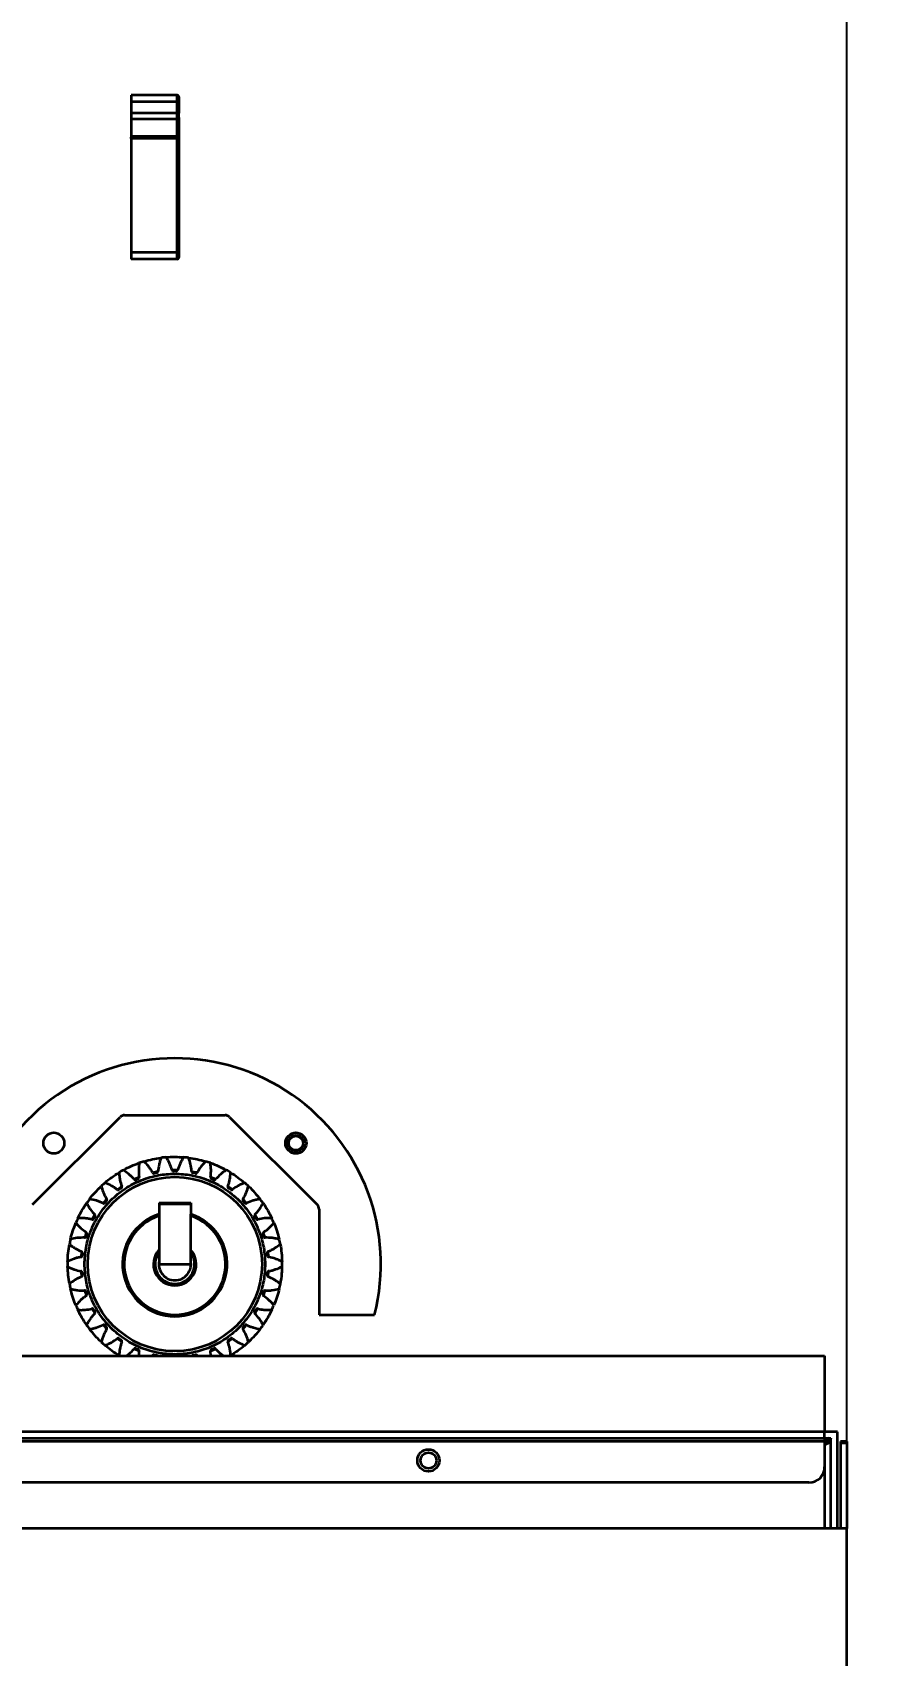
# Model space of a CAD drawing. Header units: millimetres. Extents: x 0 to 420, y 0 to 297.
# Drawn here: x 318.75 to 321.44, y 164.52 to 169.64 of the extents above; entities that cross this region are included whole.
import ezdxf

# ---------------------------------------------------------------- set-up
doc = ezdxf.new("R2010")
doc.units = ezdxf.units.MM
doc.layers.add('尺寸线层', color=150, linetype='Continuous')
doc.styles.add('SLDTEXTSTYLE2', font='TXT', dxfattribs={"width": 0.7})
doc.dimstyles.new('SLDDIMSTYLE0', dxfattribs={"dimtxt": 3.5, "dimasz": 3.302, "dimexe": 0, "dimexo": 0.0625, "dimgap": 0.875, "dimtad": 1, "dimdec": 1, "dimlfac": 100, "dimrnd": 1e-09, "dimzin": 12, "dimdsep": 46, "dimtxsty": 'SLDTEXTSTYLE2', "dimsah": 1, "dimcen": 0.09, "dimadec": 0, "dimazin": 3, "dimtfac": 1, "dimtdec": 3, "dimtofl": 0, "dimtmove": 0, "dimatfit": 3, "dimfxl": 0, "dimfrac": 2, "dimtolj": 1, "dimtzin": 12, "dimarcsym": 0})

# ---------------------------------------------------------------- blocks, each defined once
blk = doc.blocks.new('_D')
at = {"layer": '尺寸线层'}
for p, q in [((291.9431, 202.6412), (364.6876, 202.6412)), ((363.6876, 202.6412), (363.6876, 128.5802)), ((326.1167, 128.5802), (364.6876, 128.5802))]:
    blk.add_line(p, q, dxfattribs=at)
for points in [[(363.6876, 202.6412), (363.1796, 199.3392), (364.1956, 199.3392)], [(363.6876, 128.5802), (364.1956, 131.8822), (363.1796, 131.8822)]]:
    blk.add_solid(points, dxfattribs=at)
at = {"layer": '尺寸线层', "insert": (359.1758, 158.5376), "char_height": 3.5, "attachment_point": 1, "rotation": 90, "style": 'SLDTEXTSTYLE2'}
blk.add_mtext('7406.11', dxfattribs=at)
blk = doc.blocks.new('_D_6')
at = {"layer": '尺寸线层'}
for p, q in [((91.2154, 164.9172), (91.2154, 234.1922)), ((321.3154, 165.1871), (321.3154, 234.1922)), ((321.3154, 233.1922), (91.2154, 233.1922))]:
    blk.add_line(p, q, dxfattribs=at)
for points in [[(91.2154, 233.1922), (94.5174, 232.6842), (94.5174, 233.7002)], [(321.3154, 233.1922), (318.0134, 233.7002), (318.0134, 232.6842)]]:
    blk.add_solid(points, dxfattribs=at)
at = {"layer": '尺寸线层', "insert": (205.1726, 237.704), "char_height": 3.5, "attachment_point": 1, "style": 'SLDTEXTSTYLE2'}
blk.add_mtext('23010', dxfattribs=at)
blk = doc.blocks.new('_D_7')
at = {"layer": '尺寸线层'}
for p, q in [((70.597, 160.4022), (70.597, 246.1922)), ((332.8156, 175.1167), (332.8156, 246.1922)), ((332.8156, 245.1922), (70.597, 245.1922))]:
    blk.add_line(p, q, dxfattribs=at)
for points in [[(70.597, 245.1922), (73.899, 244.6842), (73.899, 245.7002)], [(332.8156, 245.1922), (329.5136, 245.7002), (329.5136, 244.6842)]]:
    blk.add_solid(points, dxfattribs=at)
at = {"layer": '尺寸线层', "insert": (202.8758, 249.704), "char_height": 3.5, "attachment_point": 1, "style": 'SLDTEXTSTYLE2'}
blk.add_mtext('26221.85', dxfattribs=at)

msp = doc.modelspace()

# ---------------------------------------------------------------- linework, layer by layer
at = {"color": 7, "linetype": 'Continuous', "lineweight": 35}
for p, q in [((319.0579, 169.4422), (319.0579, 169.4212)), ((319.2029, 169.4422), (319.0579, 169.4422)), ((319.2029, 169.4212), (319.0579, 169.4212)), ((319.0579, 169.4212), (319.0579, 169.3859)), ((319.2029, 169.4212), (319.2029, 169.4422)), ((319.2079, 169.4212), (319.2029, 169.4212)), ((319.2029, 169.3859), (319.2029, 169.4212)), ((319.2079, 169.4212), (319.2079, 169.3859)), ((319.2029, 169.3859), (319.0579, 169.3859)), ((319.0579, 169.3859), (319.0579, 169.3677)), ((319.0579, 169.3677), (319.2029, 169.3677)), ((319.0579, 169.3677), (319.0579, 169.3131)), ((319.2029, 169.3677), (319.2029, 169.3859)), ((319.2029, 169.3859), (319.2079, 169.3859)), ((319.2029, 169.3131), (319.2029, 169.3677)), ((319.2079, 169.372), (319.2079, 169.3174)), ((319.0579, 169.3131), (319.2029, 169.3131)), ((319.0579, 169.3131), (319.0579, 169.3102)), ((319.2029, 169.3102), (319.0579, 169.3102)), ((319.0579, 169.3052), (319.0579, 169.3102)), ((319.2029, 169.3052), (319.0579, 169.3052)), ((319.0579, 169.3052), (319.0579, 168.9462)), ((319.2029, 169.3131), (319.2029, 169.3102)), ((319.2029, 169.3102), (319.2029, 169.3052)), ((319.2079, 169.3052), (319.2029, 169.3052)), ((319.2029, 168.9462), (319.2029, 169.3052)), ((319.2079, 169.3052), (319.2079, 168.9462)), ((319.2029, 168.9462), (319.0579, 168.9462)), ((319.0579, 168.9462), (319.0579, 168.9252)), ((319.2029, 168.9252), (319.2029, 168.9462)), ((319.2079, 168.9462), (319.2029, 168.9462)), ((319.2029, 168.9252), (319.0579, 168.9252)), ((318.7462, 165.9398), (319.0228, 166.2164)), ((319.0369, 166.2222), (319.3538, 166.2222)), ((319.3679, 166.2164), (319.6445, 165.9398)), ((319.138, 166.0856), (319.1444, 166.0865)), ((319.2086, 166.0903), (319.215, 166.0898)), ((319.2786, 166.0802), (319.2847, 166.0783)), ((319.0073, 166.0335), (319.0128, 166.0368)), ((319.0826, 166.027), (319.0672, 166.0194)), ((319.0699, 166.0664), (319.076, 166.0685)), ((319.0796, 166.0217), (319.0725, 166.0186)), ((319.1422, 166.0445), (319.1256, 166.0402)), ((319.1382, 166.0399), (319.1306, 166.0383)), ((319.2041, 166.0491), (319.187, 166.0484)), ((319.1992, 166.0455), (319.1915, 166.0455)), ((319.2657, 166.0408), (319.2482, 166.0438)), ((319.2601, 166.0383), (319.2526, 166.0399)), ((319.3241, 166.0199), (319.3082, 166.0262)), ((319.3182, 166.0186), (319.3111, 166.0217)), ((319.3449, 166.0557), (319.3506, 166.0526)), ((318.953, 165.9882), (318.9577, 165.9926)), ((319.0279, 165.9976), (319.0145, 165.9869)), ((319.0261, 165.9918), (319.0198, 165.9872)), ((319.377, 165.9873), (319.3622, 165.9971)), ((319.3709, 165.9872), (319.3646, 165.9918)), ((319.4047, 166.018), (319.4096, 166.0138)), ((318.9092, 165.9327), (318.9129, 165.938)), ((318.9806, 165.9574), (318.9696, 165.9442)), ((318.98, 165.9514), (318.9748, 165.9456)), ((319.1454, 165.9452), (319.1454, 165.9095)), ((319.1454, 165.9452), (319.2454, 165.9452)), ((319.1454, 165.9422), (319.2454, 165.9422)), ((319.2454, 165.9452), (319.2454, 165.9095)), ((319.4219, 165.9444), (319.4095, 165.9571)), ((319.4159, 165.9456), (319.4107, 165.9514)), ((319.4554, 165.9686), (319.4593, 165.9635)), ((319.6504, 165.9257), (319.6504, 165.5922)), ((318.8779, 165.8692), (318.8804, 165.8752)), ((318.9426, 165.9083), (318.9347, 165.8931)), ((318.9433, 165.9022), (318.9394, 165.8955)), ((319.1454, 165.9095), (319.1454, 165.9042)), ((319.1454, 165.9042), (319.1454, 165.7522)), ((319.2454, 165.9042), (319.2454, 165.9095)), ((319.2454, 165.7522), (319.2454, 165.9042)), ((319.4513, 165.8955), (319.4474, 165.9022)), ((319.4569, 165.8931), (319.4477, 165.9076)), ((319.4947, 165.9098), (319.4975, 165.904)), ((318.9157, 165.8523), (318.9109, 165.8352)), ((318.9176, 165.8466), (318.9152, 165.8392)), ((319.4755, 165.8392), (319.4731, 165.8466)), ((319.4804, 165.8357), (319.4745, 165.8518)), ((319.521, 165.8442), (319.5224, 165.8379)), ((318.8605, 165.8007), (318.8618, 165.807)), ((318.901, 165.792), (318.8999, 165.7743)), ((318.9041, 165.7868), (318.9033, 165.779)), ((319.4875, 165.779), (319.4866, 165.7868)), ((319.4915, 165.7746), (319.489, 165.7921)), ((319.533, 165.7745), (319.5332, 165.7656)), ((318.8578, 165.73), (318.8577, 165.7364)), ((318.8992, 165.7299), (318.9018, 165.7124)), ((318.9033, 165.7254), (318.9041, 165.7177)), ((319.1454, 165.7522), (319.2454, 165.7522)), ((319.4866, 165.7177), (319.4875, 165.7254)), ((319.4897, 165.7125), (319.4908, 165.7302)), ((318.8698, 165.6603), (318.8683, 165.6666)), ((318.9103, 165.6688), (318.9163, 165.6527)), ((318.9152, 165.6653), (318.9176, 165.6579)), ((319.4731, 165.6579), (319.4755, 165.6653)), ((319.475, 165.6522), (319.4798, 165.6692)), ((319.5302, 165.7038), (319.5263, 165.6834)), ((318.9339, 165.6114), (318.9431, 165.5969)), ((319.4481, 165.5962), (319.4561, 165.6114)), ((319.5128, 165.6352), (319.5103, 165.6293)), ((318.896, 165.5946), (318.8933, 165.6005)), ((318.9394, 165.609), (318.9433, 165.6022)), ((318.9689, 165.5601), (318.9813, 165.5474)), ((319.4101, 165.5471), (319.4211, 165.5603)), ((319.4474, 165.6022), (319.4513, 165.609)), ((319.4815, 165.5718), (319.4779, 165.5665)), ((319.6504, 165.5922), (319.8254, 165.5922)), ((318.9353, 165.5358), (318.9314, 165.541)), ((318.9748, 165.5589), (318.98, 165.5531)), ((319.0138, 165.5172), (319.0285, 165.5074)), ((319.0198, 165.5172), (319.0261, 165.5127)), ((319.3628, 165.5069), (319.3763, 165.5176)), ((319.3646, 165.5127), (319.3709, 165.5172)), ((319.4107, 165.5531), (319.4159, 165.5589)), ((319.4378, 165.5162), (319.4331, 165.5118)), ((317.9404, 165.4622), (321.2454, 165.4622)), ((318.986, 165.4865), (318.9811, 165.4907)), ((319.0666, 165.4846), (319.0826, 165.4782)), ((319.0725, 165.4859), (319.0796, 165.4827)), ((319.1242, 165.4622), (319.1251, 165.4637)), ((319.1251, 165.4637), (319.1335, 165.4622)), ((319.1306, 165.4662), (319.1382, 165.4646)), ((319.2526, 165.4646), (319.2601, 165.4662)), ((319.2572, 165.4622), (319.2652, 165.4643)), ((319.2657, 165.4637), (319.2665, 165.4622)), ((319.3081, 165.4775), (319.3235, 165.4851)), ((319.3091, 165.4622), (319.3081, 165.4775)), ((319.3111, 165.4827), (319.3182, 165.4859)), ((319.3834, 165.471), (319.3779, 165.4677)), ((321.2454, 165.4622), (321.2454, 165.2222)), ((321.2454, 165.2222), (318.1704, 165.2222)), ((318.1704, 165.2022), (321.2454, 165.2022)), ((321.2854, 165.2222), (321.2454, 165.2222)), ((321.2454, 165.2022), (321.2454, 165.2222)), ((321.2454, 165.2022), (321.2654, 165.2022)), ((321.2454, 165.2022), (321.2454, 165.1922)), ((321.2654, 164.9172), (321.2654, 165.2022)), ((321.2854, 164.9172), (321.2854, 165.2222)), ((321.2454, 165.1922), (318.1704, 165.1922)), ((321.2454, 165.1922), (321.2454, 165.1122)), ((321.3154, 165.1922), (321.2954, 165.1922)), ((321.2954, 165.1922), (321.2954, 165.1871)), ((321.3154, 165.1871), (321.2954, 165.1871)), ((321.2954, 165.1871), (321.2954, 164.9172)), ((321.3154, 165.1922), (321.3154, 165.1871)), ((321.3154, 165.1871), (321.3154, 164.9172)), ((321.2454, 165.1122), (321.2454, 164.9172)), ((321.1954, 165.0622), (318.1704, 165.0622)), ((321.3154, 164.9172), (316.2454, 164.9172)), ((321.3154, 163.5422), (321.3154, 164.9172))]:
    msp.add_line(p, q, dxfattribs=at)
at = {"color": 7, "linetype": 'Continuous', "lineweight": 35, "flags": 128}
for points in [[(319.0211, 165.4622), (319.0211, 165.4623), (319.0194, 165.4633)], [(319.3714, 165.4633), (319.3697, 165.4623), (319.3696, 165.4622)]]:
    msp.add_lwpolyline(points, dxfattribs=at)
at = {"color": 7, "linetype": 'Continuous', "lineweight": 35}
for centre, radius in [((318.8135, 166.1341), 0.033), ((319.5772, 166.1341), 0.033), ((319.5772, 166.1341), 0.025), ((319.5772, 166.1341), 0.0225), ((319.1954, 165.7522), 0.275), ((319.9954, 165.1322), 0.035), ((319.9954, 165.1322), 0.025)]:
    msp.add_circle(centre, radius, dxfattribs=at)
for centre, radius, start, end in [((319.2029, 169.4372), 0.005, 0, 90), ((319.2032, 169.3724), 0.0047, 266.1887, 355.5981), ((319.2032, 169.3177), 0.0047, 266.1887, 355.5981), ((319.2029, 169.3152), 0.005, 270, 0), ((319.2029, 168.9302), 0.005, 270, 0), ((319.1954, 165.7522), 0.65, 345.75, 194.25), ((319.0369, 166.2022), 0.02, 90, 135), ((319.3538, 166.2022), 0.02, 45, 90), ((319.1954, 165.7522), 0.3383, 106.6502, 109.3498), ((319.1954, 165.7522), 0.3383, 94.6502, 97.3498), ((319.1954, 165.7522), 0.3383, 82.6502, 85.3498), ((319.1954, 165.7522), 0.3383, 70.6502, 73.3498), ((319.1954, 165.7522), 0.3383, 118.6502, 121.3498), ((319.1954, 165.7522), 0.3383, 58.6502, 61.3498), ((319.1954, 165.7522), 0.3383, 130.6502, 133.3498), ((319.1954, 165.7522), 0.3383, 46.6502, 49.3498), ((319.1954, 165.7522), 0.3383, 142.6502, 145.3498), ((319.1954, 165.7522), 0.3383, 34.6502, 37.3498), ((319.6304, 165.9257), 0.02, 0, 45), ((319.1954, 165.7522), 0.3383, 154.6502, 157.3498), ((319.1954, 165.7522), 0.165, 107.6397, 72.3603), ((319.1954, 165.7522), 0.16, 108.21, 71.79), ((319.1954, 165.7522), 0.3383, 22.6502, 25.3498), ((319.1954, 165.7522), 0.3383, 166.6502, 169.3498), ((319.1954, 165.7522), 0.3383, 10.6502, 13.3498), ((319.1954, 165.7522), 0.0675, 137.7946, 270), ((319.1954, 165.7522), 0.0624, 143.2527, 270), ((319.1954, 165.7522), 0.0675, 270, 42.2054), ((319.1954, 165.7522), 0.0624, 270, 36.7473), ((319.1954, 165.7522), 0.3383, 178.6502, 181.3498), ((319.1954, 165.7522), 0.051, 168.6351, 270), ((319.1954, 165.7522), 0.051, 270, 11.3649), ((319.1954, 165.7522), 0.3383, 358.6502, 1.3498), ((319.1954, 165.7522), 0.3383, 190.6502, 193.3498), ((319.1954, 165.7522), 0.3383, 346.6502, 349.3498), ((319.1954, 165.7522), 0.3383, 202.6502, 205.3498), ((319.1954, 165.7522), 0.3383, 334.6502, 337.3498), ((319.1954, 165.7522), 0.3383, 214.6502, 217.3498), ((319.1954, 165.7522), 0.3383, 322.6502, 325.3498), ((319.1954, 165.7522), 0.3383, 226.6502, 229.3498), ((319.1954, 165.7522), 0.3383, 310.6502, 313.3498), ((321.1954, 165.1122), 0.05, 270, 0)]:
    msp.add_arc(centre, radius, start, end, dxfattribs=at)
for points, knots in [([(319.2079, 169.4372), (319.2079, 169.437), (319.2079, 169.4367), (319.2079, 169.4347), (319.2079, 169.4326), (319.2079, 169.4301), (319.2079, 169.4264), (319.2079, 169.4233), (319.2079, 169.4212)], [0, 0, 0, 0, 0.2394429, 0.3696145, 0.4999999, 0.6301715, 0.7605571, 1, 1, 1, 1]), ([(319.2079, 169.372), (319.2079, 169.3728), (319.2079, 169.3744), (319.2079, 169.3778), (319.2079, 169.3817), (319.2079, 169.3845), (319.2079, 169.3859)], [0, 0, 0, 0, 0.2456669, 0.5, 0.7543331, 1, 1, 1, 1]), ([(319.2079, 169.3152), (319.2079, 169.3151), (319.2079, 169.3149), (319.2079, 169.3137), (319.2079, 169.3124), (319.2079, 169.3108), (319.2079, 169.3084), (319.2079, 169.3065), (319.2079, 169.3052)], [0, 0, 0, 0, 0.239443, 0.36955, 0.5, 0.630107, 0.760557, 1, 1, 1, 1]), ([(319.2079, 168.9462), (319.2079, 168.9442), (319.2079, 168.9411), (319.2079, 168.9374), (319.2079, 168.9348), (319.2079, 168.9328), (319.2079, 168.9308), (319.2079, 168.9305), (319.2079, 168.9302)], [0, 0, 0, 0, 0.239443, 0.369614, 0.5, 0.630172, 0.760557, 1, 1, 1, 1]), ([(319.0984, 166.0764), (319.0985, 166.0764), (319.1071, 166.0794), (319.125, 166.0835), (319.1431, 166.0863), (319.1521, 166.0878)], [0, 0, 0, 0, 0.001642, 0.500638, 1, 1, 1, 1]), ([(319.1251, 166.0408), (319.1232, 166.0441), (319.1195, 166.0507), (319.111, 166.0629), (319.1034, 166.071), (319.0984, 166.0764)], [0, 0, 0, 0, 0.254355, 0.508709, 1, 1, 1, 1]), ([(319.1521, 166.0878), (319.1508, 166.0842), (319.1482, 166.0771), (319.1444, 166.0627), (319.1431, 166.0517), (319.1422, 166.0445)], [0, 0, 0, 0, 0.254355, 0.508709, 1, 1, 1, 1]), ([(319.1679, 166.0894), (319.168, 166.0894), (319.1771, 166.0906), (319.1954, 166.0909), (319.2137, 166.0899), (319.2228, 166.0894)], [0, 0, 0, 0, 0.001642, 0.500638, 1, 1, 1, 1]), ([(319.1866, 166.0491), (319.1855, 166.0527), (319.1832, 166.0599), (319.1774, 166.0737), (319.1717, 166.0832), (319.1679, 166.0894)], [0, 0, 0, 0, 0.2543547, 0.5087094, 1, 1, 1, 1]), ([(319.2228, 166.0894), (319.2208, 166.0862), (319.2168, 166.0798), (319.21, 166.0666), (319.2065, 166.056), (319.2041, 166.0491)], [0, 0, 0, 0, 0.254355, 0.508709, 1, 1, 1, 1]), ([(319.2485, 166.0445), (319.2482, 166.0482), (319.2474, 166.0557), (319.2446, 166.0704), (319.241, 166.0809), (319.2387, 166.0878)], [0, 0, 0, 0, 0.254355, 0.508709, 1, 1, 1, 1]), ([(319.2387, 166.0878), (319.2387, 166.0878), (319.2478, 166.087), (319.2658, 166.0834), (319.2835, 166.0787), (319.2923, 166.0764)], [0, 0, 0, 0, 0.001642, 0.500638, 1, 1, 1, 1]), ([(319.2923, 166.0764), (319.2897, 166.0736), (319.2844, 166.0682), (319.2751, 166.0566), (319.2694, 166.0471), (319.2657, 166.0408)], [0, 0, 0, 0, 0.254355, 0.508709, 1, 1, 1, 1]), ([(318.9104, 165.7522), (318.9113, 165.7696), (318.9132, 165.8054), (318.9263, 165.8493), (318.9419, 165.8836), (318.9565, 165.9086), (318.9738, 165.9323), (319, 165.9614), (319.0305, 165.9862), (319.064, 166.0057), (319.0983, 166.0213), (319.1422, 166.034), (319.1954, 166.0388), (319.2486, 166.034), (319.2924, 166.0213), (319.3267, 166.0057), (319.3518, 165.9911), (319.3754, 165.9738), (319.4045, 165.9476), (319.4293, 165.9171), (319.4489, 165.8836), (319.4644, 165.8493), (319.4776, 165.8054), (319.4795, 165.7696), (319.4804, 165.7522)], [0, 0, 0, 0, 0.058229, 0.119945, 0.15213, 0.18431, 0.21718, 0.250044, 0.31569, 0.347876, 0.380055, 0.441771, 0.5, 0.558229, 0.619945, 0.65213, 0.68431, 0.71718, 0.750044, 0.81569, 0.847876, 0.880055, 0.941771, 1, 1, 1, 1]), ([(318.975, 166.0089), (318.975, 166.0089), (318.9817, 166.0152), (318.9964, 166.0262), (319.0117, 166.0362), (319.0194, 166.0412)], [0, 0, 0, 0, 0.001642, 0.500638, 1, 1, 1, 1]), ([(319.0194, 166.0412), (319.0196, 166.0374), (319.0201, 166.0298), (319.0225, 166.0151), (319.0258, 166.0045), (319.0279, 165.9976)], [0, 0, 0, 0, 0.254355, 0.508709, 1, 1, 1, 1]), ([(319.0332, 166.0491), (319.0332, 166.0491), (319.041, 166.0539), (319.0577, 166.0616), (319.0748, 166.0682), (319.0833, 166.0714)], [0, 0, 0, 0, 0.001642, 0.500638, 1, 1, 1, 1]), ([(319.0666, 166.0199), (319.0641, 166.0227), (319.0591, 166.0284), (319.0482, 166.0386), (319.0392, 166.0449), (319.0332, 166.0491)], [0, 0, 0, 0, 0.254355, 0.508709, 1, 1, 1, 1]), ([(319.0796, 166.0217), (319.0799, 166.0219), (319.0806, 166.0222), (319.0817, 166.0232), (319.0823, 166.0245), (319.0827, 166.0258), (319.0826, 166.0265), (319.0826, 166.027)], [0, 0, 0, 0, 0.12833, 0.387786, 0.647242, 0.775571, 1, 1, 1, 1]), ([(319.0833, 166.0714), (319.0827, 166.0677), (319.0817, 166.0602), (319.0809, 166.0453), (319.0819, 166.0343), (319.0826, 166.027)], [0, 0, 0, 0, 0.254355, 0.508709, 1, 1, 1, 1]), ([(319.1251, 166.0408), (319.1254, 166.0403), (319.126, 166.0394), (319.1275, 166.0385), (319.1291, 166.0381), (319.1301, 166.0382), (319.1306, 166.0383)], [0, 0, 0, 0, 0.25969, 0.519379, 0.779069, 1, 1, 1, 1]), ([(319.1382, 166.0399), (319.1383, 166.04), (319.1387, 166.04), (319.1396, 166.0404), (319.1408, 166.0412), (319.1416, 166.0424), (319.1421, 166.0435), (319.1422, 166.0441), (319.1422, 166.0445)], [0, 0, 0, 0, 0.063966, 0.192232, 0.451557, 0.710883, 0.852888, 1, 1, 1, 1]), ([(319.1866, 166.0491), (319.1868, 166.0486), (319.1873, 166.0475), (319.1885, 166.0464), (319.1898, 166.0458), (319.1908, 166.0455), (319.1913, 166.0455), (319.1915, 166.0455)], [0, 0, 0, 0, 0.259542, 0.519084, 0.778626, 0.888172, 1, 1, 1, 1]), ([(319.1992, 166.0455), (319.1995, 166.0455), (319.2004, 166.0456), (319.2017, 166.046), (319.2028, 166.0469), (319.2037, 166.048), (319.2039, 166.0487), (319.2041, 166.0491)], [0, 0, 0, 0, 0.12833, 0.387786, 0.647242, 0.775571, 1, 1, 1, 1]), ([(319.2485, 166.0445), (319.2486, 166.0442), (319.2487, 166.0433), (319.2493, 166.042), (319.2502, 166.041), (319.2511, 166.0404), (319.2518, 166.0401), (319.2523, 166.04), (319.2526, 166.0399)], [0, 0, 0, 0, 0.128253, 0.387554, 0.646855, 0.775109, 0.886356, 1, 1, 1, 1]), ([(319.2601, 166.0383), (319.2604, 166.0383), (319.2612, 166.0381), (319.2627, 166.0383), (319.2639, 166.0389), (319.265, 166.0398), (319.2654, 166.0404), (319.2657, 166.0408)], [0, 0, 0, 0, 0.12833, 0.387786, 0.647242, 0.775571, 1, 1, 1, 1]), ([(319.3081, 166.027), (319.3086, 166.0308), (319.3094, 166.0383), (319.3097, 166.0532), (319.3084, 166.0642), (319.3075, 166.0714)], [0, 0, 0, 0, 0.254355, 0.508709, 1, 1, 1, 1]), ([(319.3075, 166.0714), (319.3075, 166.0714), (319.3163, 166.0688), (319.3332, 166.0615), (319.3494, 166.0533), (319.3576, 166.0491)], [0, 0, 0, 0, 0.001642, 0.500638, 1, 1, 1, 1]), ([(319.3081, 166.027), (319.3081, 166.0264), (319.3081, 166.0253), (319.3087, 166.0237), (319.3098, 166.0225), (319.3107, 166.022), (319.3111, 166.0217)], [0, 0, 0, 0, 0.25969, 0.519379, 0.779069, 1, 1, 1, 1]), ([(319.3576, 166.0491), (319.3544, 166.047), (319.3482, 166.0428), (319.3366, 166.0334), (319.3291, 166.0253), (319.3241, 166.0199)], [0, 0, 0, 0, 0.254355, 0.508709, 1, 1, 1, 1]), ([(319.3628, 165.9976), (319.364, 166.0012), (319.3664, 166.0083), (319.3698, 166.0228), (319.3707, 166.0339), (319.3714, 166.0412)], [0, 0, 0, 0, 0.254355, 0.508709, 1, 1, 1, 1]), ([(319.3714, 166.0412), (319.3714, 166.0411), (319.3794, 166.0367), (319.3945, 166.0261), (319.4087, 166.0147), (319.4158, 166.0089)], [0, 0, 0, 0, 0.001642, 0.500638, 1, 1, 1, 1]), ([(318.9264, 165.9575), (318.9265, 165.9575), (318.9317, 165.965), (318.9438, 165.9789), (318.9567, 165.9918), (318.9631, 165.9983)], [0, 0, 0, 0, 0.001642, 0.500638, 1, 1, 1, 1]), ([(318.9631, 165.9983), (318.9642, 165.9946), (318.9663, 165.9873), (318.9716, 165.9735), (318.977, 165.9638), (318.9806, 165.9574)], [0, 0, 0, 0, 0.254355, 0.508709, 1, 1, 1, 1]), ([(319.0138, 165.9873), (319.0107, 165.9895), (319.0047, 165.994), (318.9919, 166.0017), (318.9817, 166.0061), (318.975, 166.0089)], [0, 0, 0, 0, 0.2543547, 0.5087094, 1, 1, 1, 1]), ([(319.0138, 165.9873), (319.0143, 165.987), (319.0152, 165.9864), (319.0169, 165.9862), (319.0186, 165.9864), (319.0194, 165.987), (319.0198, 165.9872)], [0, 0, 0, 0, 0.2596895, 0.5193791, 0.7790686, 1, 1, 1, 1]), ([(319.0261, 165.9918), (319.0262, 165.9919), (319.0266, 165.9921), (319.0273, 165.9928), (319.028, 165.994), (319.0284, 165.9958), (319.0281, 165.997), (319.0279, 165.9976)], [0, 0, 0, 0, 0.064047, 0.192476, 0.452131, 0.711786, 1, 1, 1, 1]), ([(319.0666, 166.0199), (319.067, 166.0195), (319.0678, 166.0187), (319.0695, 166.0181), (319.0709, 166.0181), (319.0719, 166.0183), (319.0723, 166.0185), (319.0725, 166.0186)], [0, 0, 0, 0, 0.259542, 0.519084, 0.778626, 0.888172, 1, 1, 1, 1]), ([(319.3182, 166.0186), (319.3183, 166.0185), (319.3187, 166.0184), (319.3197, 166.0181), (319.3211, 166.0181), (319.3228, 166.0186), (319.3237, 166.0195), (319.3241, 166.0199)], [0, 0, 0, 0, 0.0640474, 0.1924758, 0.4521309, 0.7117861, 1, 1, 1, 1]), ([(319.3628, 165.9976), (319.3628, 165.9974), (319.3626, 165.997), (319.3625, 165.9961), (319.3626, 165.9947), (319.3631, 165.9933), (319.3638, 165.9925), (319.3642, 165.9921), (319.3645, 165.9919), (319.3646, 165.9918)], [0, 0, 0, 0, 0.063955, 0.192199, 0.451482, 0.710764, 0.852745, 0.926037, 1, 1, 1, 1]), ([(319.3709, 165.9872), (319.3711, 165.9871), (319.3718, 165.9866), (319.3732, 165.9862), (319.3746, 165.9862), (319.3759, 165.9866), (319.3765, 165.987), (319.377, 165.9873)], [0, 0, 0, 0, 0.12833, 0.387786, 0.647242, 0.775571, 1, 1, 1, 1]), ([(319.4158, 166.0089), (319.4123, 166.0075), (319.4052, 166.0047), (319.392, 165.9979), (319.3829, 165.9915), (319.377, 165.9873)], [0, 0, 0, 0, 0.254355, 0.508709, 1, 1, 1, 1]), ([(319.4101, 165.9574), (319.4121, 165.9607), (319.4159, 165.9672), (319.4222, 165.9806), (319.4255, 165.9913), (319.4276, 165.9983)], [0, 0, 0, 0, 0.254355, 0.508709, 1, 1, 1, 1]), ([(319.4276, 165.9982), (319.4276, 165.9982), (319.4346, 165.9922), (319.4471, 165.9788), (319.4586, 165.9646), (319.4643, 165.9575)], [0, 0, 0, 0, 0.001642, 0.500638, 1, 1, 1, 1]), ([(318.8896, 165.8971), (318.8897, 165.8971), (318.8932, 165.9056), (318.9022, 165.9216), (318.9121, 165.9369), (318.9171, 165.9446)], [0, 0, 0, 0, 0.001642, 0.500638, 1, 1, 1, 1]), ([(318.9171, 165.9446), (318.9188, 165.9413), (318.9224, 165.9346), (318.9305, 165.9221), (318.9378, 165.9138), (318.9426, 165.9083)], [0, 0, 0, 0, 0.254355, 0.508709, 1, 1, 1, 1]), ([(318.9689, 165.9444), (318.9654, 165.946), (318.9586, 165.9491), (318.9445, 165.954), (318.9336, 165.9561), (318.9264, 165.9575)], [0, 0, 0, 0, 0.254355, 0.508709, 1, 1, 1, 1]), ([(318.9689, 165.9444), (318.9694, 165.9442), (318.9705, 165.9438), (318.9722, 165.9439), (318.9737, 165.9445), (318.9745, 165.9453), (318.9748, 165.9456)], [0, 0, 0, 0, 0.2596895, 0.5193791, 0.7790686, 1, 1, 1, 1]), ([(318.98, 165.9514), (318.9802, 165.9516), (318.9807, 165.9522), (318.9813, 165.9535), (318.9814, 165.955), (318.9812, 165.9563), (318.9808, 165.957), (318.9806, 165.9574)], [0, 0, 0, 0, 0.12833, 0.387786, 0.647242, 0.775571, 1, 1, 1, 1]), ([(319.4101, 165.9574), (319.4101, 165.9573), (319.4099, 165.9569), (319.4095, 165.956), (319.4093, 165.9546), (319.4096, 165.9532), (319.4101, 165.9521), (319.4105, 165.9516), (319.4107, 165.9514)], [0, 0, 0, 0, 0.063966, 0.192232, 0.451557, 0.710883, 0.852888, 1, 1, 1, 1]), ([(319.4159, 165.9456), (319.4161, 165.9454), (319.4167, 165.9448), (319.418, 165.9441), (319.4193, 165.9439), (319.4207, 165.9439), (319.4214, 165.9442), (319.4219, 165.9444)], [0, 0, 0, 0, 0.12833, 0.387786, 0.647242, 0.775571, 1, 1, 1, 1]), ([(319.4643, 165.9575), (319.4606, 165.9568), (319.4531, 165.9555), (319.4388, 165.9517), (319.4286, 165.9473), (319.4219, 165.9444)], [0, 0, 0, 0, 0.254355, 0.508709, 1, 1, 1, 1]), ([(319.4481, 165.9083), (319.4507, 165.9111), (319.4557, 165.9166), (319.4648, 165.9285), (319.4701, 165.9382), (319.4737, 165.9446)], [0, 0, 0, 0, 0.254355, 0.508709, 1, 1, 1, 1]), ([(319.4737, 165.9446), (319.4737, 165.9446), (319.4792, 165.9373), (319.4887, 165.9215), (319.497, 165.9052), (319.5011, 165.8971)], [0, 0, 0, 0, 0.001642, 0.500638, 1, 1, 1, 1]), ([(318.8662, 165.8304), (318.8662, 165.8304), (318.8679, 165.8394), (318.8734, 165.8569), (318.8799, 165.874), (318.8832, 165.8825)], [0, 0, 0, 0, 0.001642, 0.500638, 1, 1, 1, 1]), ([(318.8832, 165.8825), (318.8856, 165.8796), (318.8904, 165.8738), (318.901, 165.8633), (318.9099, 165.8567), (318.9157, 165.8523)], [0, 0, 0, 0, 0.254355, 0.508709, 1, 1, 1, 1]), ([(318.9339, 165.8931), (318.9302, 165.8939), (318.9228, 165.8955), (318.908, 165.8974), (318.8969, 165.8972), (318.8896, 165.8971)], [0, 0, 0, 0, 0.254355, 0.508709, 1, 1, 1, 1]), ([(318.9339, 165.8931), (318.9344, 165.893), (318.9356, 165.8929), (318.9372, 165.8934), (318.9384, 165.8941), (318.9391, 165.8949), (318.9393, 165.8953), (318.9394, 165.8955)], [0, 0, 0, 0, 0.259542, 0.519084, 0.778626, 0.888172, 1, 1, 1, 1]), ([(318.9433, 165.9022), (318.9434, 165.9025), (318.9438, 165.9032), (318.9441, 165.9046), (318.9439, 165.906), (318.9434, 165.9073), (318.9429, 165.9079), (318.9426, 165.9083)], [0, 0, 0, 0, 0.12833, 0.387786, 0.647242, 0.775571, 1, 1, 1, 1]), ([(319.4481, 165.9083), (319.4478, 165.9078), (319.4471, 165.9069), (319.4466, 165.9052), (319.4468, 165.9039), (319.4471, 165.9029), (319.4473, 165.9025), (319.4474, 165.9022)], [0, 0, 0, 0, 0.259542, 0.519084, 0.778626, 0.888172, 1, 1, 1, 1]), ([(319.4513, 165.8955), (319.4514, 165.8953), (319.4519, 165.8946), (319.453, 165.8936), (319.4543, 165.8931), (319.4556, 165.8929), (319.4564, 165.893), (319.4569, 165.8931)], [0, 0, 0, 0, 0.12833, 0.387786, 0.647242, 0.775571, 1, 1, 1, 1]), ([(319.5011, 165.8971), (319.4973, 165.8972), (319.4898, 165.8975), (319.4749, 165.8967), (319.464, 165.8945), (319.4569, 165.8931)], [0, 0, 0, 0, 0.254355, 0.508709, 1, 1, 1, 1]), ([(319.475, 165.8523), (319.4781, 165.8545), (319.4842, 165.8589), (319.4955, 165.8686), (319.5028, 165.877), (319.5076, 165.8825)], [0, 0, 0, 0, 0.254355, 0.508709, 1, 1, 1, 1]), ([(319.5076, 165.8825), (319.5076, 165.8825), (319.5115, 165.8742), (319.5174, 165.8568), (319.5222, 165.8392), (319.5245, 165.8304)], [0, 0, 0, 0, 0.001642, 0.500638, 1, 1, 1, 1]), ([(318.9103, 165.8357), (318.9065, 165.8357), (318.899, 165.8357), (318.8841, 165.8345), (318.8733, 165.832), (318.8662, 165.8304)], [0, 0, 0, 0, 0.254355, 0.508709, 1, 1, 1, 1]), ([(318.9103, 165.8357), (318.9106, 165.8357), (318.9114, 165.8357), (318.9128, 165.8361), (318.9139, 165.837), (318.9146, 165.8378), (318.915, 165.8385), (318.9152, 165.839), (318.9152, 165.8392)], [0, 0, 0, 0, 0.128253, 0.387554, 0.646855, 0.775109, 0.886356, 1, 1, 1, 1]), ([(318.9176, 165.8466), (318.9177, 165.8468), (318.9179, 165.8476), (318.9179, 165.8491), (318.9174, 165.8504), (318.9167, 165.8515), (318.9161, 165.852), (318.9157, 165.8523)], [0, 0, 0, 0, 0.12833, 0.387786, 0.647242, 0.775571, 1, 1, 1, 1]), ([(319.475, 165.8523), (319.4746, 165.8519), (319.4737, 165.8512), (319.473, 165.8497), (319.4727, 165.848), (319.473, 165.847), (319.4731, 165.8466)], [0, 0, 0, 0, 0.25969, 0.519379, 0.779069, 1, 1, 1, 1]), ([(319.4755, 165.8392), (319.4756, 165.8389), (319.4759, 165.8381), (319.4767, 165.837), (319.4779, 165.8362), (319.4792, 165.8357), (319.4799, 165.8357), (319.4804, 165.8357)], [0, 0, 0, 0, 0.12833, 0.387786, 0.647242, 0.775571, 1, 1, 1, 1]), ([(319.5245, 165.8304), (319.5209, 165.8313), (319.5135, 165.8331), (319.4988, 165.8354), (319.4877, 165.8356), (319.4804, 165.8357)], [0, 0, 0, 0, 0.254355, 0.508709, 1, 1, 1, 1]), ([(318.8572, 165.7602), (318.8572, 165.7602), (318.857, 165.7694), (318.8586, 165.7877), (318.8615, 165.8057), (318.8629, 165.8148)], [0, 0, 0, 0, 0.0016419, 0.5006382, 1, 1, 1, 1]), ([(318.8992, 165.7746), (318.8955, 165.7738), (318.8881, 165.7723), (318.8738, 165.768), (318.8638, 165.7633), (318.8572, 165.7602)], [0, 0, 0, 0, 0.254355, 0.508709, 1, 1, 1, 1]), ([(318.8629, 165.8148), (318.8659, 165.8124), (318.8718, 165.8078), (318.8843, 165.7997), (318.8944, 165.795), (318.901, 165.792)], [0, 0, 0, 0, 0.254355, 0.508709, 1, 1, 1, 1]), ([(318.8992, 165.7746), (318.8995, 165.7746), (318.9003, 165.7748), (318.9015, 165.7755), (318.9025, 165.7766), (318.9031, 165.7778), (318.9032, 165.7786), (318.9033, 165.779)], [0, 0, 0, 0, 0.12833, 0.387786, 0.647242, 0.775571, 1, 1, 1, 1]), ([(318.9041, 165.7868), (318.9041, 165.7869), (318.9041, 165.7873), (318.9041, 165.7883), (318.9037, 165.7896), (318.9028, 165.7908), (318.9019, 165.7916), (318.9013, 165.7918), (318.901, 165.792)], [0, 0, 0, 0, 0.063966, 0.192232, 0.451557, 0.710883, 0.852888, 1, 1, 1, 1]), ([(319.4897, 165.792), (319.4895, 165.7919), (319.4887, 165.7915), (319.4876, 165.7905), (319.4869, 165.7893), (319.4867, 165.7882), (319.4866, 165.7875), (319.4866, 165.787), (319.4866, 165.7868)], [0, 0, 0, 0, 0.128253, 0.387554, 0.646855, 0.775109, 0.886356, 1, 1, 1, 1]), ([(319.4875, 165.779), (319.4875, 165.7788), (319.4876, 165.7779), (319.4882, 165.7766), (319.4892, 165.7756), (319.4903, 165.7749), (319.4911, 165.7747), (319.4915, 165.7746)], [0, 0, 0, 0, 0.12833, 0.387786, 0.647242, 0.775571, 1, 1, 1, 1]), ([(319.4897, 165.792), (319.4932, 165.7935), (319.5001, 165.7965), (319.5132, 165.8037), (319.522, 165.8104), (319.5279, 165.8148)], [0, 0, 0, 0, 0.254355, 0.508709, 1, 1, 1, 1]), ([(319.5336, 165.7602), (319.5302, 165.7619), (319.5234, 165.7652), (319.5095, 165.7705), (319.4987, 165.773), (319.4915, 165.7746)], [0, 0, 0, 0, 0.254355, 0.508709, 1, 1, 1, 1]), ([(319.5279, 165.8148), (319.5279, 165.8147), (319.53, 165.8058), (319.5321, 165.7876), (319.5331, 165.7693), (319.5336, 165.7602)], [0, 0, 0, 0, 0.001642, 0.500638, 1, 1, 1, 1]), ([(318.8572, 165.7443), (318.8605, 165.7426), (318.8673, 165.7393), (318.8812, 165.734), (318.8921, 165.7315), (318.8992, 165.7299)], [0, 0, 0, 0, 0.254355, 0.508709, 1, 1, 1, 1]), ([(318.8629, 165.6897), (318.8629, 165.6897), (318.8608, 165.6987), (318.8586, 165.7169), (318.8576, 165.7352), (318.8572, 165.7443)], [0, 0, 0, 0, 0.001642, 0.500638, 1, 1, 1, 1]), ([(318.9033, 165.7254), (318.9032, 165.7257), (318.9031, 165.7265), (318.9025, 165.7278), (318.9015, 165.7289), (318.9004, 165.7296), (318.8997, 165.7298), (318.8992, 165.7299)], [0, 0, 0, 0, 0.12833, 0.387786, 0.647242, 0.775571, 1, 1, 1, 1]), ([(318.901, 165.7125), (318.9013, 165.7126), (318.902, 165.713), (318.9031, 165.7139), (318.9038, 165.7152), (318.9041, 165.7162), (318.9042, 165.717), (318.9041, 165.7175), (318.9041, 165.7177)], [0, 0, 0, 0, 0.128253, 0.387554, 0.646855, 0.775109, 0.886356, 1, 1, 1, 1]), ([(319.4804, 165.7522), (319.4795, 165.7349), (319.4776, 165.6991), (319.4644, 165.6552), (319.4489, 165.6209), (319.4342, 165.5958), (319.417, 165.5722), (319.3907, 165.5431), (319.3602, 165.5183), (319.3267, 165.4987), (319.2924, 165.4831), (319.2486, 165.4705), (319.1954, 165.4656), (319.1422, 165.4705), (319.0983, 165.4831), (319.064, 165.4987), (319.039, 165.5134), (319.0153, 165.5306), (318.9862, 165.5569), (318.9615, 165.5874), (318.9419, 165.6209), (318.9263, 165.6552), (318.9132, 165.6991), (318.9113, 165.7349), (318.9104, 165.7522)], [0, 0, 0, 0, 0.058229, 0.119945, 0.15213, 0.18431, 0.21718, 0.250044, 0.31569, 0.347876, 0.380055, 0.441771, 0.5, 0.558229, 0.619945, 0.65213, 0.68431, 0.71718, 0.750044, 0.81569, 0.847876, 0.880055, 0.941771, 1, 1, 1, 1]), ([(319.4866, 165.7177), (319.4866, 165.7176), (319.4866, 165.7172), (319.4866, 165.7162), (319.4871, 165.7148), (319.4879, 165.7137), (319.4889, 165.7129), (319.4894, 165.7126), (319.4897, 165.7125)], [0, 0, 0, 0, 0.063966, 0.192232, 0.451557, 0.710883, 0.852888, 1, 1, 1, 1]), ([(319.4915, 165.7299), (319.4913, 165.7298), (319.4905, 165.7297), (319.4892, 165.7289), (319.4883, 165.7279), (319.4877, 165.7267), (319.4875, 165.7259), (319.4875, 165.7254)], [0, 0, 0, 0, 0.12833, 0.387786, 0.647242, 0.775571, 1, 1, 1, 1]), ([(319.4915, 165.7299), (319.4952, 165.7307), (319.5025, 165.7322), (319.5168, 165.7365), (319.5269, 165.7412), (319.5336, 165.7443)], [0, 0, 0, 0, 0.251869, 0.503738, 1, 1, 1, 1]), ([(319.5333, 165.7442), (319.5331, 165.7368), (319.5327, 165.7185), (319.5296, 165.7004), (319.5279, 165.6897)], [0, 0, 0, 0, 0.405215, 1, 1, 1, 1]), ([(318.901, 165.7125), (318.8976, 165.711), (318.8906, 165.708), (318.8776, 165.7008), (318.8687, 165.6941), (318.8629, 165.6897)], [0, 0, 0, 0, 0.254355, 0.508709, 1, 1, 1, 1]), ([(318.8662, 165.6741), (318.8699, 165.6732), (318.8772, 165.6714), (318.8919, 165.669), (318.903, 165.6689), (318.9103, 165.6688)], [0, 0, 0, 0, 0.254355, 0.508709, 1, 1, 1, 1]), ([(318.8832, 165.622), (318.8831, 165.622), (318.8792, 165.6303), (318.8733, 165.6477), (318.8686, 165.6653), (318.8662, 165.6741)], [0, 0, 0, 0, 0.001642, 0.500638, 1, 1, 1, 1]), ([(318.9152, 165.6653), (318.9151, 165.6656), (318.9149, 165.6663), (318.914, 165.6675), (318.9128, 165.6683), (318.9116, 165.6688), (318.9108, 165.6688), (318.9103, 165.6688)], [0, 0, 0, 0, 0.12833, 0.387786, 0.647242, 0.775571, 1, 1, 1, 1]), ([(319.4804, 165.6688), (319.4802, 165.6688), (319.4793, 165.6688), (319.4779, 165.6683), (319.4768, 165.6675), (319.4761, 165.6666), (319.4757, 165.666), (319.4756, 165.6655), (319.4755, 165.6653)], [0, 0, 0, 0, 0.1282533, 0.3875543, 0.6468554, 0.7751087, 0.8863561, 1, 1, 1, 1]), ([(319.4804, 165.6688), (319.4842, 165.6688), (319.4917, 165.6687), (319.5065, 165.67), (319.5173, 165.6725), (319.5245, 165.6741)], [0, 0, 0, 0, 0.251869, 0.503738, 1, 1, 1, 1]), ([(319.5279, 165.6897), (319.5249, 165.692), (319.5189, 165.6967), (319.5064, 165.7048), (319.4964, 165.7094), (319.4897, 165.7125)], [0, 0, 0, 0, 0.254355, 0.508709, 1, 1, 1, 1]), ([(319.5245, 165.6741), (319.5245, 165.6741), (319.5228, 165.6651), (319.5174, 165.6475), (319.5109, 165.6305), (319.5076, 165.622)], [0, 0, 0, 0, 0.001642, 0.500638, 1, 1, 1, 1]), ([(318.9157, 165.6522), (318.9126, 165.65), (318.9065, 165.6456), (318.8952, 165.6358), (318.8879, 165.6275), (318.8832, 165.622)], [0, 0, 0, 0, 0.254355, 0.508709, 1, 1, 1, 1]), ([(318.8896, 165.6074), (318.8934, 165.6073), (318.901, 165.607), (318.9158, 165.6078), (318.9267, 165.6099), (318.9339, 165.6114)], [0, 0, 0, 0, 0.254355, 0.508709, 1, 1, 1, 1]), ([(318.9157, 165.6522), (318.9162, 165.6525), (318.917, 165.6533), (318.9178, 165.6548), (318.918, 165.6564), (318.9178, 165.6575), (318.9176, 165.6579)], [0, 0, 0, 0, 0.25969, 0.519379, 0.779069, 1, 1, 1, 1]), ([(318.9394, 165.609), (318.9393, 165.6092), (318.9388, 165.6099), (318.9378, 165.6108), (318.9364, 165.6114), (318.9351, 165.6116), (318.9344, 165.6115), (318.9339, 165.6114)], [0, 0, 0, 0, 0.12833, 0.387786, 0.647242, 0.775571, 1, 1, 1, 1]), ([(319.4569, 165.6114), (319.4563, 165.6115), (319.4552, 165.6116), (319.4535, 165.6111), (319.4524, 165.6103), (319.4517, 165.6096), (319.4514, 165.6092), (319.4513, 165.609)], [0, 0, 0, 0, 0.259542, 0.519084, 0.778626, 0.888172, 1, 1, 1, 1]), ([(319.4569, 165.6114), (319.4605, 165.6106), (319.4679, 165.609), (319.4827, 165.6071), (319.4938, 165.6073), (319.5011, 165.6074)], [0, 0, 0, 0, 0.254355, 0.508709, 1, 1, 1, 1]), ([(319.4731, 165.6579), (319.473, 165.6577), (319.4728, 165.6569), (319.4728, 165.6554), (319.4733, 165.6541), (319.474, 165.653), (319.4746, 165.6525), (319.475, 165.6522)], [0, 0, 0, 0, 0.12833, 0.387786, 0.647242, 0.775571, 1, 1, 1, 1]), ([(319.5076, 165.622), (319.5052, 165.6249), (319.5003, 165.6306), (319.4898, 165.6412), (319.4809, 165.6478), (319.475, 165.6522)], [0, 0, 0, 0, 0.254355, 0.508709, 1, 1, 1, 1]), ([(318.9171, 165.5599), (318.917, 165.5599), (318.9115, 165.5672), (318.9021, 165.583), (318.8938, 165.5993), (318.8896, 165.6074)], [0, 0, 0, 0, 0.001642, 0.500638, 1, 1, 1, 1]), ([(318.9426, 165.5962), (318.9401, 165.5934), (318.935, 165.5878), (318.926, 165.576), (318.9206, 165.5663), (318.9171, 165.5599)], [0, 0, 0, 0, 0.254355, 0.508709, 1, 1, 1, 1]), ([(318.9264, 165.547), (318.9302, 165.5476), (318.9376, 165.549), (318.952, 165.5528), (318.9622, 165.5572), (318.9689, 165.5601)], [0, 0, 0, 0, 0.254355, 0.508709, 1, 1, 1, 1]), ([(318.9426, 165.5962), (318.943, 165.5967), (318.9437, 165.5976), (318.9441, 165.5992), (318.944, 165.6006), (318.9437, 165.6016), (318.9434, 165.602), (318.9433, 165.6022)], [0, 0, 0, 0, 0.259542, 0.519084, 0.778626, 0.888172, 1, 1, 1, 1]), ([(318.9748, 165.5589), (318.9746, 165.5591), (318.974, 165.5597), (318.9728, 165.5604), (318.9714, 165.5606), (318.9701, 165.5605), (318.9693, 165.5603), (318.9689, 165.5601)], [0, 0, 0, 0, 0.12833, 0.387786, 0.647242, 0.775571, 1, 1, 1, 1]), ([(319.4219, 165.5601), (319.4213, 165.5603), (319.4203, 165.5607), (319.4185, 165.5605), (319.417, 165.5599), (319.4163, 165.5592), (319.4159, 165.5589)], [0, 0, 0, 0, 0.25969, 0.519379, 0.779069, 1, 1, 1, 1]), ([(319.4219, 165.5601), (319.4253, 165.5585), (319.4322, 165.5554), (319.4462, 165.5505), (319.4571, 165.5484), (319.4643, 165.547)], [0, 0, 0, 0, 0.254355, 0.508709, 1, 1, 1, 1]), ([(319.4474, 165.6022), (319.4473, 165.602), (319.4469, 165.6013), (319.4466, 165.5998), (319.4468, 165.5984), (319.4473, 165.5972), (319.4478, 165.5966), (319.4481, 165.5962)], [0, 0, 0, 0, 0.12833, 0.387786, 0.647242, 0.775571, 1, 1, 1, 1]), ([(319.4737, 165.5599), (319.4719, 165.5632), (319.4684, 165.5699), (319.4602, 165.5824), (319.4529, 165.5907), (319.4481, 165.5962)], [0, 0, 0, 0, 0.254355, 0.508709, 1, 1, 1, 1]), ([(319.5011, 165.6074), (319.5011, 165.6074), (319.4975, 165.5989), (319.4886, 165.5829), (319.4786, 165.5676), (319.4737, 165.5599)], [0, 0, 0, 0, 0.0016419, 0.5006382, 1, 1, 1, 1]), ([(318.9631, 165.5062), (318.9631, 165.5063), (318.9562, 165.5122), (318.9437, 165.5257), (318.9322, 165.5399), (318.9264, 165.547)], [0, 0, 0, 0, 0.001642, 0.500638, 1, 1, 1, 1]), ([(318.9806, 165.5471), (318.9787, 165.5438), (318.9749, 165.5373), (318.9685, 165.5238), (318.9653, 165.5132), (318.9631, 165.5062)], [0, 0, 0, 0, 0.254355, 0.508709, 1, 1, 1, 1]), ([(318.975, 165.4956), (318.9785, 165.497), (318.9855, 165.4998), (318.9988, 165.5066), (319.0078, 165.513), (319.0138, 165.5172)], [0, 0, 0, 0, 0.2543547, 0.5087094, 1, 1, 1, 1]), ([(318.9806, 165.5471), (318.9807, 165.5472), (318.9809, 165.5476), (318.9812, 165.5485), (318.9814, 165.5499), (318.9811, 165.5513), (318.9806, 165.5524), (318.9802, 165.5529), (318.98, 165.5531)], [0, 0, 0, 0, 0.0639661, 0.1922316, 0.4515574, 0.7108832, 0.8528876, 1, 1, 1, 1]), ([(319.0198, 165.5172), (319.0196, 165.5174), (319.0189, 165.5179), (319.0175, 165.5183), (319.0161, 165.5182), (319.0148, 165.5179), (319.0142, 165.5175), (319.0138, 165.5172)], [0, 0, 0, 0, 0.12833, 0.387786, 0.647242, 0.775571, 1, 1, 1, 1]), ([(319.0279, 165.5069), (319.028, 165.507), (319.0281, 165.5074), (319.0283, 165.5084), (319.0282, 165.5098), (319.0276, 165.5112), (319.027, 165.512), (319.0265, 165.5124), (319.0262, 165.5126), (319.0261, 165.5127)], [0, 0, 0, 0, 0.0639554, 0.1921994, 0.4514818, 0.7107641, 0.8527448, 0.926037, 1, 1, 1, 1]), ([(319.3646, 165.5127), (319.3645, 165.5126), (319.3642, 165.5124), (319.3635, 165.5117), (319.3628, 165.5104), (319.3624, 165.5087), (319.3627, 165.5075), (319.3628, 165.5069)], [0, 0, 0, 0, 0.064047, 0.192476, 0.452131, 0.711786, 1, 1, 1, 1]), ([(319.377, 165.5172), (319.3765, 165.5175), (319.3755, 165.5181), (319.3738, 165.5183), (319.3722, 165.5181), (319.3713, 165.5175), (319.3709, 165.5172)], [0, 0, 0, 0, 0.25969, 0.519379, 0.779069, 1, 1, 1, 1]), ([(319.377, 165.5172), (319.38, 165.515), (319.3861, 165.5105), (319.3988, 165.5028), (319.409, 165.4984), (319.4158, 165.4956)], [0, 0, 0, 0, 0.254355, 0.508709, 1, 1, 1, 1]), ([(319.4107, 165.5531), (319.4106, 165.5529), (319.41, 165.5523), (319.4095, 165.5509), (319.4094, 165.5495), (319.4096, 165.5482), (319.4099, 165.5475), (319.4101, 165.5471)], [0, 0, 0, 0, 0.12833, 0.387786, 0.647242, 0.775571, 1, 1, 1, 1]), ([(319.4276, 165.5062), (319.4266, 165.5099), (319.4245, 165.5171), (319.4191, 165.531), (319.4137, 165.5407), (319.4101, 165.5471)], [0, 0, 0, 0, 0.254355, 0.508709, 1, 1, 1, 1]), ([(319.4643, 165.547), (319.4643, 165.547), (319.4591, 165.5394), (319.447, 165.5256), (319.4341, 165.5127), (319.4276, 165.5062)], [0, 0, 0, 0, 0.001642, 0.500638, 1, 1, 1, 1]), ([(319.0194, 165.4633), (319.0193, 165.4633), (319.0113, 165.4678), (318.9963, 165.4783), (318.9821, 165.4898), (318.975, 165.4956)], [0, 0, 0, 0, 0.001642, 0.500638, 1, 1, 1, 1]), ([(319.0279, 165.5069), (319.0268, 165.5033), (319.0244, 165.4962), (319.021, 165.4817), (319.02, 165.4706), (319.0194, 165.4633)], [0, 0, 0, 0, 0.254355, 0.508709, 1, 1, 1, 1]), ([(319.043, 165.4622), (319.0458, 165.4644), (319.0543, 165.4711), (319.0617, 165.4792), (319.0666, 165.4846)], [0, 0, 0, 0, 0.327619, 1, 1, 1, 1]), ([(319.0725, 165.4859), (319.0724, 165.4859), (319.072, 165.4861), (319.0711, 165.4864), (319.0697, 165.4864), (319.068, 165.4858), (319.0671, 165.485), (319.0666, 165.4846)], [0, 0, 0, 0, 0.064047, 0.192476, 0.452131, 0.711786, 1, 1, 1, 1]), ([(319.0826, 165.4775), (319.0826, 165.478), (319.0827, 165.4792), (319.082, 165.4808), (319.081, 165.482), (319.08, 165.4825), (319.0796, 165.4827)], [0, 0, 0, 0, 0.25969, 0.519379, 0.779069, 1, 1, 1, 1]), ([(319.0826, 165.4775), (319.0821, 165.4737), (319.0815, 165.4686), (319.0815, 165.4636), (319.0814, 165.4622)], [0, 0, 0, 0, 0.742048, 1, 1, 1, 1]), ([(319.1306, 165.4662), (319.1303, 165.4662), (319.1295, 165.4664), (319.1281, 165.4662), (319.1268, 165.4656), (319.1258, 165.4647), (319.1254, 165.4641), (319.1251, 165.4637)], [0, 0, 0, 0, 0.12833, 0.387786, 0.647242, 0.775571, 1, 1, 1, 1]), ([(319.1415, 165.4622), (319.1414, 165.4623), (319.1412, 165.4629), (319.1405, 165.4635), (319.1396, 165.4641), (319.1389, 165.4644), (319.1384, 165.4645), (319.1382, 165.4646)], [0, 0, 0, 0, 0.039056, 0.445907, 0.64714, 0.82169, 1, 1, 1, 1]), ([(319.2526, 165.4646), (319.2524, 165.4645), (319.252, 165.4644), (319.2511, 165.4641), (319.25, 165.4634), (319.2495, 165.4626), (319.2493, 165.4622)], [0, 0, 0, 0, 0.101098, 0.303821, 0.713683, 1, 1, 1, 1]), ([(319.2657, 165.4637), (319.2653, 165.4641), (319.2647, 165.4651), (319.2632, 165.466), (319.2617, 165.4664), (319.2606, 165.4662), (319.2601, 165.4662)], [0, 0, 0, 0, 0.25969, 0.519379, 0.779069, 1, 1, 1, 1]), ([(319.3111, 165.4827), (319.3109, 165.4826), (319.3101, 165.4822), (319.3091, 165.4813), (319.3084, 165.48), (319.3081, 165.4787), (319.3081, 165.478), (319.3081, 165.4775)], [0, 0, 0, 0, 0.12833, 0.387786, 0.647242, 0.775571, 1, 1, 1, 1]), ([(319.3241, 165.4846), (319.3237, 165.485), (319.3229, 165.4858), (319.3213, 165.4863), (319.3199, 165.4864), (319.3189, 165.4862), (319.3184, 165.486), (319.3182, 165.4859)], [0, 0, 0, 0, 0.259542, 0.519084, 0.778626, 0.888172, 1, 1, 1, 1]), ([(319.3241, 165.4846), (319.3266, 165.4818), (319.3317, 165.4761), (319.3396, 165.4685), (319.3455, 165.4643), (319.3484, 165.4622)], [0, 0, 0, 0, 0.342788, 0.685575, 1, 1, 1, 1]), ([(319.3714, 165.4633), (319.3711, 165.4671), (319.3706, 165.4746), (319.3683, 165.4893), (319.365, 165.4999), (319.3628, 165.5069)], [0, 0, 0, 0, 0.254355, 0.508709, 1, 1, 1, 1]), ([(319.4158, 165.4956), (319.4157, 165.4955), (319.4091, 165.4893), (319.3943, 165.4783), (319.379, 165.4683), (319.3714, 165.4633)], [0, 0, 0, 0, 0.001642, 0.500638, 1, 1, 1, 1]), ([(321.2654, 165.2022), (321.2653, 165.2021), (321.265, 165.2019), (321.2634, 165.2003), (321.2611, 165.198), (321.2574, 165.1943), (321.2521, 165.189), (321.2476, 165.1845), (321.2454, 165.1822)], [0, 0, 0, 0, 0.119983, 0.250323, 0.37564, 0.500946, 0.749967, 1, 1, 1, 1])]:
    msp.add_open_spline(points, degree=3, knots=knots, dxfattribs=at)
for points in [[(319.2079, 169.3174), (319.2079, 169.3168), (319.2079, 169.3155), (319.2079, 169.3153), (319.2079, 169.3152)], [(321.2583, 165.2022), (321.2572, 165.2019), (321.2551, 165.2013), (321.2518, 165.1967), (321.2486, 165.1901), (321.2464, 165.1849), (321.2454, 165.1822)], [(321.2454, 165.1822), (321.248, 165.1833), (321.2532, 165.1855), (321.2598, 165.1887), (321.2645, 165.1919), (321.2651, 165.1941), (321.2654, 165.1952)]]:
    msp.add_open_spline(points, degree=3, dxfattribs=at)

# ---------------------------------------------------------------- dimensions: what is measured, and where the dimension line sits
at = {"layer": '尺寸线层'}
for base, p1, p2, angle, picture, middle in [((70.597, 245.1922), (332.8156, 175.1167), (70.597, 160.4022), 0, '_D_7', (209.0129, 245.1922)), ((91.2154, 233.1922), (321.3154, 165.1871), (91.2154, 164.9172), 0, '_D_6', (209.0129, 233.1922)), ((363.6876, 128.5802), (291.9431, 202.6412), (326.1167, 128.5802), 90, '_D', (363.6876, 163.9067))]:
    dim = msp.add_linear_dim(base=base, p1=p1, p2=p2, angle=angle, dimstyle='SLDDIMSTYLE0', dxfattribs=at)
    dim.commit()
    dim.dimension.update_dxf_attribs({"geometry": picture, "text_midpoint": middle, "dimtype": 160})

doc.saveas('drawing.dxf')
